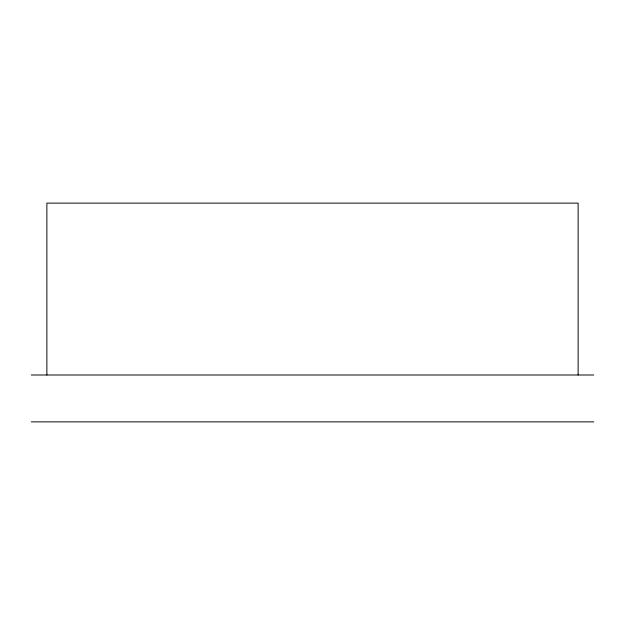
<?xml version="1.0" encoding="UTF-8"?>
<svg xmlns="http://www.w3.org/2000/svg" width="625" height="625" viewBox="0 0 625 625"><rect width="100%" height="100%" fill="white"/><g stroke="black" fill="none" stroke-linecap="round" stroke-linejoin="round"><path stroke-width="0.94" d="M31.25 375L593.75 375M31.25 421.875L593.75 421.875M578.125 375L578.125 203.125L46.875 203.125L46.875 375"/></g></svg>
